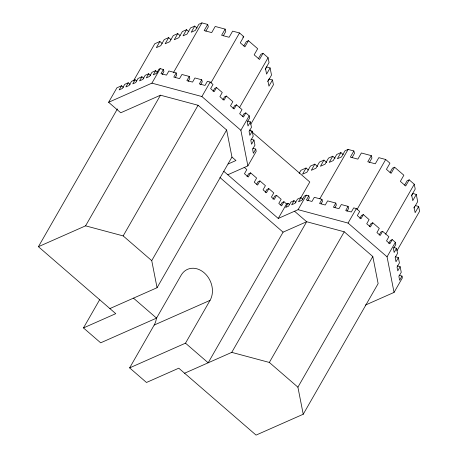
<?xml version="1.0" encoding="UTF-8"?>
<svg xmlns="http://www.w3.org/2000/svg" width="458" height="458" viewBox="0 0 458 458"><rect width="100%" height="100%" fill="white"/><g stroke="black" fill="none" stroke-linecap="round" stroke-linejoin="round"><path stroke-width="0.69" d="M228.13 163.981L235.95 160.523L231.96 157.071L226.636 129.998L198.068 105.271L160.483 95.201L120.735 112.777L108.615 102.289L116.922 87.804L121.547 85.755L123.437 87.392M121.547 85.755L119.172 89.894L122.355 88.486L124.725 84.346L128.257 82.789L130.146 84.421M128.257 82.789L125.887 86.923L129.104 85.503L131.475 81.364L135.156 79.738L136.576 80.963M294.54 211.235L306.66 221.729L344.244 231.8L372.812 256.532L378.136 283.599L303.23 414.244L256.062 435.1L178.769 368.192L146.48 382.476L129.625 367.883L185.501 343.174L210.05 300.356A20.095 16.104 66.1 0 0 204.274 272.871A20.095 16.104 66.1 0 0 181.196 275.115L156.544 318.115L100.668 342.819L83.471 327.934L115.759 313.656L38.409 246.702L117.403 108.924M133.415 80.997L154.77 43.756L159.882 41.495L162.178 43.481M135.156 79.738L132.786 83.871L135.688 82.589L138.058 78.455L141.928 76.744L143.818 78.381M159.882 41.495L156.361 47.643L160.735 45.708L164.262 39.56L168.664 37.613L170.96 39.6M141.928 76.744L139.558 80.877L142.85 79.423L145.22 75.289L148.69 73.755L150.579 75.387M168.664 37.613L165.143 43.756L169.746 41.724L173.273 35.575L177.778 33.583L180.074 35.569M148.69 73.755L146.32 77.889L149.594 76.44L151.964 72.307L155.651 70.675L157.541 72.312M155.651 70.675L153.275 74.814L156.539 73.372L158.909 69.232L160.208 68.66L163.363 69.502L163.918 71.551L162.224 74.505M177.778 33.583L174.258 39.726L178.843 37.699L182.364 31.556L186.572 29.696L188.868 31.682M108.615 102.289L151.907 83.144L160.208 68.66M163.363 69.502L160.993 73.641L166.523 75.123L168.893 70.984L176.164 72.931L176.714 74.98L175.362 77.345M186.572 29.696L183.051 35.839L187.041 34.075L190.562 27.927L194.747 26.077L197.043 28.064M194.747 26.077L191.226 32.226L195.32 30.411L198.846 24.268L201.938 22.9L207.686 24.44L208.327 26.827L205.86 31.133M38.409 246.702L85.583 225.84L160.483 95.201M173.324 72.805L201.938 22.9M176.164 72.931L173.794 77.07L179.547 78.61L181.923 74.477L189.257 76.44L189.812 78.49L188.118 81.444M207.686 24.44L204.165 30.583L211.688 32.604L215.208 26.455L225.13 29.117L225.771 31.505L223.309 35.804M189.257 76.44L186.887 80.579L192.555 82.097L194.925 77.963L201.72 79.784L202.27 81.833L200.575 84.787M225.13 29.117L221.609 35.26L229.12 37.275L232.641 31.127L239.523 32.97L243.788 36.663L240.261 42.806L244.91 46.831L248.436 40.688L257.688 48.697L254.167 54.84L259.509 59.466L263.029 53.323L268.09 57.702L269.041 62.54L265.52 68.683L266.585 74.093L270.106 67.95L266.676 66.914L265.268 69.37M201.72 79.784L199.35 83.917L205.024 85.44L207.394 81.301L210.193 82.051L213.004 84.484L210.628 88.623L214.172 91.686L216.548 87.552L222.262 92.499L219.892 96.638L224.002 100.193L226.372 96.054L232.853 101.665L230.477 105.804L234.135 108.964L236.505 104.83L242.019 109.599L239.649 113.739L243.461 117.042L245.831 112.903L249.186 115.805L249.627 118.044L247.251 122.183L248.007 126.007L250.377 121.874L247.44 120.981M151.907 83.144L201.886 96.535L210.193 82.051M85.583 225.84L123.168 235.91L198.068 105.271M210.909 82.881L239.523 32.97M213.056 91.297L214.75 88.342L216.548 87.552M243.879 45.915L246.341 41.615L248.436 40.688M83.471 327.934L99.775 299.498M222.886 99.804L224.58 96.85L226.372 96.054M258.472 58.55L260.94 54.244L263.029 53.323M233.019 108.575L234.714 105.621L236.505 104.83M109.891 308.572L157.06 287.71L151.735 260.642L226.636 129.998M239.477 107.607L268.09 57.702M242.345 116.653L244.04 113.698L245.831 112.903M267.638 81.409L269.046 78.953L272.476 79.99L273.415 84.77L250.807 124.204M227.786 174.767L247.881 165.882L240.879 130.29L249.186 115.805M272.476 79.99L268.949 86.133L267.987 81.243L271.514 75.095L270.106 67.95M157.06 287.71L231.96 157.071M249.272 130.29L252.209 131.177L249.839 135.316L249.083 131.48L251.453 127.341L250.377 121.874M251.018 139.18L253.955 140.068L251.585 144.207L250.829 140.354L253.2 136.215L252.209 131.177M129.625 367.883L154.174 325.06A20.095 16.104 66.1 0 0 156.43 318.064M252.799 148.226L255.736 149.119L253.366 153.253L252.581 149.279L254.957 145.14L253.955 140.068M247.881 165.882L256.188 151.398L255.736 149.119M247.005 176.674L248.7 173.719L250.629 172.866L256.629 178.059L254.259 182.198L257.585 185.078L259.955 180.939L265.411 185.662L263.041 189.795L266.453 192.755L268.829 188.616L273.792 192.915L271.422 197.054L274.205 199.459L276.575 195.326L281.166 199.299L278.79 203.432L281.601 205.865L283.971 201.726L286.548 203.959L288.036 203.3L289.456 204.526M250.629 172.866L248.259 177L244.463 173.714L246.833 169.58L244.154 167.256M256.675 184.156L258.026 181.792L259.955 180.939M265.205 192.423L266.899 189.469L268.829 188.616M272.951 199.133L274.645 196.179L276.575 195.326M280.685 204.944L282.042 202.579L283.971 201.726M299.166 173.387L300.94 170.29L306.059 168.023L308.354 170.01M306.059 168.023L302.532 174.172L306.912 172.237L310.432 166.088L314.841 164.141L317.594 166.523M223.722 171.246L278.246 218.443L286.548 203.959M288.036 203.3L285.666 207.44L288.569 206.152L290.939 202.018L294.03 200.65L295.92 202.287M314.841 164.141L311.314 170.284L315.923 168.252L319.444 162.103L323.955 160.111L326.709 162.493M294.03 200.65L291.66 204.789L295.107 203.26L297.477 199.127L300.889 197.616L302.778 199.253M323.955 160.111L320.434 166.254L325.014 164.227L328.541 158.084L332.748 156.224L335.044 158.21M184.585 373.23L231.754 352.368L306.66 221.729L283.073 232.16L208.172 362.799L185.501 343.174M278.246 218.443L298.078 209.672L306.385 195.188L308.784 195.829L309.339 197.879L307.644 200.833M308.784 195.829L306.413 199.969L311.944 201.446L314.314 197.312L321.94 199.356L322.489 201.406L321.132 203.77M332.748 156.224L329.222 162.367L333.212 160.603L336.739 154.46L340.924 152.606L343.214 154.592M340.924 152.606L337.397 158.754L341.496 156.939L345.017 150.796L348.109 149.428L353.857 150.968L354.503 153.361L352.036 157.661M319.85 198.72L348.109 149.428M321.94 199.356L319.564 203.489L325.249 205.012L327.625 200.879L335.788 203.066L336.338 205.115L334.981 207.48M353.857 150.968L350.336 157.117L357.858 159.132L361.385 152.983L371.306 155.646L371.948 158.033L369.48 162.338M335.788 203.066L333.413 207.205L338.954 208.688L341.325 204.549L348.08 206.363L348.63 208.407L346.941 211.367M371.306 155.646L367.78 161.789L375.291 163.804L378.818 157.655L385.693 159.499L389.958 163.191L386.438 169.334L391.086 173.364L394.607 167.216L403.864 175.225L400.338 181.374L405.679 185.994L409.206 179.851L414.267 184.231L415.217 189.068L411.69 195.217L412.755 200.627L416.282 194.478L412.853 193.442L411.444 195.898M348.08 206.363L345.71 210.497L351.338 212.002L353.708 207.869L356.364 208.579L359.69 211.459L357.32 215.592L360.973 218.758L363.343 214.619L369.108 219.611L366.738 223.75L370.413 226.933L372.789 222.794L379.298 228.428L376.923 232.567L380.237 235.435L382.613 231.301L388.888 236.734L386.518 240.868L389.861 243.765L392.237 239.631L395.357 242.334L395.792 244.532L393.422 248.671L394.166 252.467L396.536 248.328L393.599 247.44M298.078 209.672L348.063 223.069L356.364 208.579M231.754 352.368L269.338 362.444L344.244 231.8M357.08 209.409L385.693 159.499M359.856 218.369L361.551 215.415L363.343 214.619M390.05 172.443L392.517 168.143L394.607 167.216M369.303 226.544L370.991 223.59L372.789 222.794M404.649 185.078L407.11 180.778L409.206 179.851M379.127 235.046L380.816 232.091L382.613 231.301M303.23 414.244L297.906 387.17L372.812 256.532M385.647 234.135L414.267 184.231M388.745 243.375L390.439 240.421L392.237 239.631M413.809 207.938L414.513 206.707M365.404 305.08L394.052 292.41L387.056 256.818L395.357 242.334M415.223 205.482L418.646 206.518L415.125 212.661L414.164 207.772L417.685 201.623L416.282 194.478M396.977 250.732L419.591 211.298L418.646 206.518M395.426 256.738L398.368 257.625L395.993 261.764L395.157 257.511L397.533 253.377L396.536 248.328M397.218 265.835L400.155 266.728L397.784 270.861L397.04 267.077L399.41 262.944L398.368 257.625M399.061 275.201L401.998 276.094L399.628 280.227L398.884 276.443L401.254 272.304L400.155 266.728M394.052 292.41L402.359 277.926L401.998 276.094M242.74 37.127L243.788 36.663M306.385 195.188L304.341 196.093L301.965 200.226L298.513 201.755L309.797 181.986L252.295 132.213M154.174 325.06L210.05 300.356M249.61 129.889L251.219 131.286M201.886 96.535L240.879 130.29M348.063 223.069L387.056 256.818M219.92 177.492L283.073 232.16M123.168 235.91L151.735 260.642M269.338 362.444L297.906 387.17M133.473 298.141L156.544 318.115"/></g></svg>
